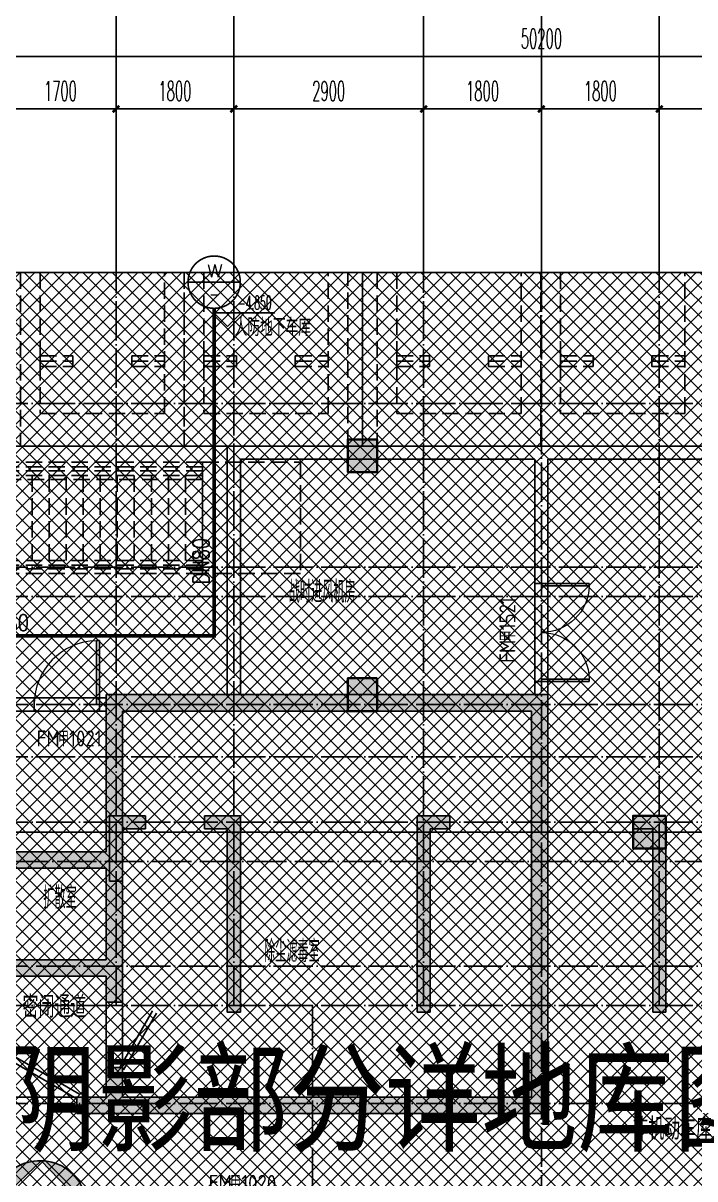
# Model space of a CAD drawing. Extents: x 27938 to 1507990, y 110129 to 923079.
# Drawn here: x 643787 to 654051, y 605583 to 623245 of the extents above; entities that cross this region are included whole.
import ezdxf
from ezdxf.enums import TextEntityAlignment as Align
from ezdxf.xclip import XClip

# ---------------------------------------------------------------- set-up
doc = ezdxf.new("R2010")
doc.units = 0
doc.header["$LTSCALE"] = 1000
doc.header["$MEASUREMENT"] = 0
doc.header["$XCLIPFRAME"] = 0
for name, pattern in [('#P_--_20B1_001_t3$0$DASH', [0.35, 0.25, -0.1]), ('DASH', [0.35, 0.25, -0.1]), ('DOTE', [2.4200000000000004, 2, -0.2, 0.02, -0.2])]:
    doc.linetypes.add(name, pattern=pattern)
for name, color, linetype in [('0-R疏散口', 20, 'Continuous'), ('AXIS', 3, 'Continuous'), ('COLUMN', 9, 'Continuous'), ('DIM_ELEV', 3, 'Continuous'), ('DIM_雨水', 4, 'Continuous'), ('DOOR_FIRE', 4, 'Continuous'), ('DOOR_FIRE_TEXT', 7, 'Continuous'), ('DOTE', 1, 'Continuous'), ('HS-A-停车位（标准）', 9, 'Continuous'), ('HS-A-墙-砖', 2, 'Continuous'), ('HS-A-墙-砼', 41, 'Continuous'), ('PIPE-压力废', 31, 'YF'), ('PUB_HATCH', 8, 'Continuous'), ('PUB_TEXT', 4, 'Continuous'), ('STAIR', 2, 'Continuous'), ('text', 7, 'Continuous'), ('TEXT_压力废', 7, 'Continuous'), ('WINDOW', 4, 'Continuous'), ('WINDOW_TEXT', 7, 'Continuous'), ('建-墙-填充', 8, 'Continuous'), ('建-文字', 7, 'Continuous'), ('疏散口', 20, 'Continuous')]:
    doc.layers.add(name, color=color, linetype=linetype)
doc.layers.add('填充', color=251, linetype='Continuous', lineweight=5)
doc.layers.add('砼柱', color=2, linetype='Continuous', lineweight=35)
doc.styles.add('_TCH_DIM', font='SIMPLEX.shx', dxfattribs={"width": 0.7, "bigfont": 'GBCBIG.shx'})
doc.styles.add('_TCH_DIM_T3', font='SIMPLEX.shx', dxfattribs={"width": 0.4941176470588236, "bigfont": 'GBCBIG.shx'})
doc.styles.add('_TCH_WINDOW', font='SIMPLEX.shx', dxfattribs={"width": 0.7, "height": 3.5, "bigfont": 'GBCBIG.shx'})
doc.styles.add('_TWT_CIRCLE', font='COMPLEX', dxfattribs={"width": 1.1, "height": 3.5, "bigfont": 'HZTXT'})
doc.styles.add('_TWT_PIPEDN', font='SIMPLEX', dxfattribs={"width": 0.8, "height": 3.5, "bigfont": 'HZTXT'})
doc.styles.add('A-STANDARD', font='SIMPLEX.shx', dxfattribs={"width": 0.7, "height": 3, "bigfont": 'GBCBIG.shx'})
doc.styles.get("Standard").update_dxf_attribs({"font": 'gbenor.shx', "bigfont": 'gbcbig.shx'})
doc.styles.add('黑体', font='simhei.ttf')
doc.linetypes.add('YF', pattern='A,3,-0.2,["YF",Standard,S=0.25,R=0,X=-0.1,Y=-0.115],-0.35', length=3.55)
doc.dimstyles.new('_TCH_ARCH&&100', dxfattribs={"dimtxt": 297.5, "dimasz": 100, "dimexe": 250, "dimexo": 300, "dimgap": 126.25, "dimtad": 1, "dimdec": 0, "dimzin": 0, "dimdsep": 46, "dimtxsty": '_TCH_DIM_T3', "dimblk": 'ARCHTICK', "dimcen": 0.09, "dimclrt": 4, "dimazin": 2, "dimtfac": 1, "dimtdec": 0, "dimtix": 1, "dimtmove": 2, "dimatfit": 3, "dimfxl": 100, "dimtolj": 1, "dimtzin": 0, "dimarcsym": 0})

# ---------------------------------------------------------------- blocks, each defined once
blk = doc.blocks.new('A$C25A378E3')
at = {"layer": 'HS-A-停车位（标准）', "linetype": 'DASH'}
for p, q in [((299.9288666398497, 4280.200665866025), (299.9276344913524, 4120.200664976728)), ((299.9288666398497, 4280.200665866025), (799.9285807174165, 4280.00894703425)), ((799.9285807174165, 4280.00894703425), (799.9273485837039, 4120.008946264163)), ((1699.929113851395, 4280.193678615266), (1699.927881702897, 4120.19367778569)), ((1699.929113851395, 4280.193678615266), (2199.928827928961, 4280.001959843212)), ((2199.928827928961, 4280.001959843212), (2199.927595795365, 4120.001958953799)), ((299.9276344913524, 4120.200664976728), (799.9273485837039, 4120.008946264163)), ((299.9282505712472, 4200.200665451237), (799.9279646449722, 4200.00894667895)), ((1699.927881702897, 4120.19367778569), (2199.927595795365, 4120.001958953799)), ((1699.928497782676, 4200.193678200361), (2199.928211856517, 4200.001959428308)), ((300.0205537431175, 1700.046125917463), (-199.9740653929766, 2550.049336581258)), ((2200.020893819514, 1700.035927985562), (2700.026429273654, 2550.032717227354))]:
    blk.add_line(p, q, dxfattribs=at)
for points in [[(1.164153218269348e-10, 5499.999999999884), (2499.999999842257, 5499.971898506512), (2499.938176556607, -0.02810114610474557), (-0.06182328553404659, 3.472669050097466e-07)], [(299.9943796824664, 4999.996627852321), (2199.994379562442, 4999.975270717288), (2199.938176575466, -0.02472896687686443), (299.9381766954903, -0.003371831844560802)]]:
    blk.add_lwpolyline(points, close=True, dxfattribs=at)
blk = doc.blocks.new('A$C1DD019F9')
at = {"layer": '疏散口'}
h = blk.add_hatch(color=256, dxfattribs=at)
edge = h.paths.add_edge_path()
edge.add_line((1657.837590239942, 3315.723901660649), (367.3306208625436, 2025.216944172512))
edge.add_arc((562.7390984487897, 1829.808464785995), 276.3493204781321, 134.999999736071, 315.0000450135555)
edge.add_line((758.1477304548025, 1634.400139819365), (1381.488251060247, 2257.740654682275))
edge.add_arc((-487.2515846193137, 1989.868379143272), 1887.841129295078, -24.12321173134552, 8.157426411511608, ccw=False)
edge.add_arc((-487.2518275084583, 1989.868449001487), 1887.841379523462, 303.5961554791981, 335.8767893464231, ccw=False)
edge.add_arc((1657.83757689014, 1657.627985069564), 1658.095916591085, 89.99999953869542, 228.4172749558772, ccw=False)
h = blk.add_hatch(color=256, dxfattribs=at)
edge = h.paths.add_edge_path()
edge.add_line((1657.837590239942, 3315.723901660649), (2948.344559617341, 2025.216944172512))
edge.add_arc((2752.936082031095, 1829.808464785995), 276.3493204781321, -135.00004501355562, 45.000000263928996, ccw=False)
edge.add_line((2557.527450025082, 1634.400139819365), (1934.186929419636, 2257.740654682275))
edge.add_arc((3802.926765099197, 1989.868379143272), 1887.841129295078, 171.8425735884883, 204.1232117313454)
edge.add_arc((3802.927007988342, 1989.868449001489), 1887.841379523464, 204.123210653577, 236.403844520802)
edge.add_arc((1657.837603589745, 1657.627985069564), 1658.095916591085, 311.5827250441228, 450.0000004613047)
for points in [[(1657.837590239942, 3315.723901660649), (367.3306208625437, 2025.216944172512, 1.000000395120669), (758.1477304548025, 1634.400139819365), (1381.488251060247, 2257.740654682275, -0.1417897514410627), (1235.721885070204, 1218.307265423704, -0.141789732410033), (557.3581269979476, 417.3751685111782, -0.6899650482418342), (1657.837590239942, 3315.723901660649)], [(1657.837590239942, 3315.723901660649), (2948.344559617341, 2025.216944172512, -1.000000395120669), (2557.527450025082, 1634.400139819365), (1934.186929419636, 2257.740654682275, 0.1417897514410627), (2079.953295409679, 1218.307265423704, 0.141789732410033), (2758.317053481937, 417.3751685111782, 0.6899650482418342), (1657.837590239942, 3315.723901660649)]]:
    blk.add_lwpolyline(points, format="xyb", close=True, dxfattribs=at)
blk = doc.blocks.new('GFDGFSDFGD')
at = {"layer": 'PUB_HATCH'}
for points in [[(439566.4865317799, 373023.7243817647), (439016.5711227141, 373023.7242364523), (439016.5716928639, 372023.7232685714), (439216.5708743546, 372023.7239847798), (439216.5708215295, 372823.7236273639), (439566.4864635121, 372823.7234225881)], [(440466.568470567, 373023.7242148577), (440466.568470567, 372823.7242148577), (440816.568470567, 372823.7242148577), (440816.5684693679, 370023.7242154307), (441016.5684693679, 370023.7242154307), (441016.568470567, 373023.7242148577)], [(444216.4820426816, 373023.7489890837), (443716.5683577289, 373023.7489891474), (443716.5683619161, 370023.7265896607), (443916.5683628398, 370023.7265896607), (443916.5683577289, 372823.7489891474), (444216.4820426816, 372823.7489891108)], [(447016.7212195953, 373023.7489890837), (447016.7212195953, 372823.7489891108), (447316.6349045481, 372823.7489891474), (447316.6348994372, 370023.7265896607), (447516.6349003609, 370023.7265896607), (447516.6349045481, 373023.7489891474)]]:
    blk.add_hatch(color=256, dxfattribs=at).paths.add_polyline_path(points)
at = {"layer": 'COLUMN', "color": 6}
for p, q in [((439566.4865317799, 373023.7243817647), (439016.5711227141, 373023.7242364523)), ((439016.5711227141, 373023.7242364523), (439016.5716928639, 372023.7232685714)), ((439566.4864635121, 372823.7234225881), (439566.4865317799, 373023.7243817647)), ((440466.568470567, 373023.7242148577), (440466.568470567, 372823.7242148577)), ((441016.568470567, 373023.7242148577), (440466.568470567, 373023.7242148577)), ((441016.5684693679, 370023.7242154307), (441016.568470567, 373023.7242148577)), ((444216.4820426816, 373023.7489890837), (443716.5683577289, 373023.7489891474)), ((443716.5683577289, 373023.7489891474), (443716.5683619161, 370023.7265896607)), ((444216.4820426816, 372823.7489891108), (444216.4820426816, 373023.7489890837)), ((447016.7212195953, 373023.7489890837), (447016.7212195953, 372823.7489891108)), ((447516.6349045481, 373023.7489891474), (447016.7212195953, 373023.7489890837)), ((447516.6349003609, 370023.7265896607), (447516.6349045481, 373023.7489891474)), ((439216.5708743546, 372023.7239847798), (439216.5708215295, 372823.7236273639)), ((439216.5708215295, 372823.7236273639), (439566.4864635121, 372823.7234225881)), ((440466.568470567, 372823.7242148577), (440816.568470567, 372823.7242148577)), ((440816.568470567, 372823.7242148577), (440816.5684693679, 370023.7242154307)), ((443916.5683628398, 370023.7265896607), (443916.5683577289, 372823.7489891474)), ((443916.5683577289, 372823.7489891474), (444216.4820426816, 372823.7489891108)), ((447016.7212195953, 372823.7489891108), (447316.6349045481, 372823.7489891474)), ((447316.6349045481, 372823.7489891474), (447316.6348994372, 370023.7265896607)), ((439016.5716928639, 372023.7232685714), (439216.5708743546, 372023.7239847798)), ((440816.5684693679, 370023.7242154307), (441016.5684693679, 370023.7242154307)), ((443716.5683619161, 370023.7265896607), (443916.5683628398, 370023.7265896607)), ((447316.6348994372, 370023.7265896607), (447516.6349003609, 370023.7265896607))]:
    blk.add_line(p, q, dxfattribs=at)
blk = doc.blocks.new('DFBFBFBGF')
at = {"layer": 'STAIR', "color": 246, "linetype": '#P_--_20B1_001_t3$0$DASH'}
for p, q in [((293136.325158803, 754230.1456084143), (287316.5787030022, 754230.1456084143)), ((293136.3251588018, 754030.1456084143), (293136.325158803, 754230.1456084143)), ((293136.3251588031, 754160.1456084616), (287316.5787030022, 754160.1456084708)), ((293136.3251588029, 754100.1456084616), (287316.5787030022, 754100.1456084704)), ((293136.3251588018, 754030.1456084143), (287316.5787030022, 754030.1456084145)), ((293136.325158803, 754030.1456084299), (288716.325158803, 754030.1456084299)), ((288716.325158803, 752730.1456084299), (288716.325158803, 754030.1456084299)), ((288976.325158803, 752730.1456084299), (288976.325158803, 754030.1456084299)), ((289236.325158803, 752730.1456084299), (289236.325158803, 754030.1456084299)), ((289496.325158803, 752730.1456084299), (289496.325158803, 754030.1456084299)), ((289756.325158803, 752730.1456084299), (289756.325158803, 754030.1456084299)), ((290016.325158803, 752730.1456084299), (290016.325158803, 754030.1456084299)), ((290276.325158803, 752730.1456084299), (290276.325158803, 754030.1456084299)), ((290536.325158803, 752730.1456084299), (290536.325158803, 754030.1456084299)), ((290796.325158803, 752730.1456084299), (290796.325158803, 754030.1456084299)), ((291056.325158803, 752730.1456084299), (291056.325158803, 754030.1456084299)), ((291316.325158803, 752730.1456084299), (291316.325158803, 754030.1456084299)), ((291576.325158803, 752730.1456084299), (291576.325158803, 754030.1456084299)), ((291836.325158803, 752730.1456084299), (291836.325158803, 754030.1456084299)), ((292096.325158803, 752730.1456084299), (292096.325158803, 754030.1456084299)), ((292356.325158803, 752730.1456084299), (292356.325158803, 754030.1456084299)), ((292616.325158803, 752730.1456084299), (292616.325158803, 754030.1456084299)), ((292876.325158803, 752730.1456084299), (292876.325158803, 754030.1456084299)), ((293136.325158803, 752730.1456084299), (293136.325158803, 754030.1456084299)), ((288716.325158803, 753970.1456084145), (293136.3251588018, 753970.1456083918)), ((293136.325158803, 752730.1456083826), (287316.5787030022, 752730.1456085002)), ((293136.3251588031, 752660.1456084299), (287316.5787030022, 752660.1456085349)), ((293136.3251588029, 752600.1456084299), (287316.5787030022, 752600.1456085352)), ((293136.325158803, 752730.1456084299), (288716.325158803, 752730.1456084299)), ((293136.3251588018, 752530.1456083826), (293136.325158803, 752730.1456083826)), ((293136.3251588018, 752530.1456083826), (287316.5787030022, 752530.1456085071))]:
    blk.add_line(p, q, dxfattribs=at)
blk.add_lwpolyline([(293136.325158803, 754230.1456084143), (294636.325158803, 754230.1456084143), (294636.325158803, 752530.1456083859), (293136.325158803, 752530.1456083859)], close=True, dxfattribs=at)
blk = doc.blocks.new('$DorLib2D$00000001')
for p, q in [((0.45, 0.9750000000000001), (0.5000000000000002, 0.9750000000000001)), ((0.45, 0), (0.45, 0.9750000000000001)), ((0.5, 0), (0.5, 0.9750000000000001)), ((0.5, 0), (0.45, 0))]:
    blk.add_line(p, q)
at = {"lineweight": 13}
blk.add_arc((0.475, 0), 0.975, 91.4692835813538, 180, dxfattribs=at)
blk = doc.blocks.new('$DorLib2D$00000181')
at = {"color": 0}
for p, q in [((-0.5333333333375236, 0.1410683602528024), (0.3326920704467717, 0.6410683602526994)), ((-0.5000000000041709, 0.08333333333380466), (0.3660254037800215, 0.583333333333762))]:
    blk.add_line(p, q, dxfattribs=at)
blk = doc.blocks.new('$DorLib2D$00000002')
for p, q in [((-0.5, -5.684341886080802e-17), (-0.5000000000000007, 0.4875)), ((-0.4750000000000007, 0.4875), (-0.5000000000000007, 0.4875)), ((-0.475, -2.842170943040401e-17), (-0.4750000000000007, 0.4875)), ((0.475, -2.842170943040401e-17), (0.4750000000000007, 0.4875)), ((0.4750000000000007, 0.4875), (0.5000000000000007, 0.4875)), ((0.5, -5.684341886080802e-17), (0.5000000000000007, 0.4875)), ((-0.5, -5.684341886080802e-17), (-0.475, -2.842170943040401e-17)), ((0.5, -5.684341886080802e-17), (0.475, -2.842170943040401e-17))]:
    blk.add_line(p, q)
at = {"lineweight": 13}
for centre, start, end in [((-0.4875, -4.263256414560601e-17), 0, 88.53071641864632), ((0.4875, -4.263256414560601e-17), 91.4692835813537, 180)]:
    blk.add_arc(centre, 0.4875, start, end, dxfattribs=at)
blk = doc.blocks.new('A$C74D73064')
at = {"layer": 'PUB_HATCH'}
for points in [[(87805.03510113398, 67722.25222038873), (87355.03510113398, 67722.25222038873), (87355.03510113398, 67222.25222038873), (87805.03510113398, 67222.25222038873)], [(87805.03510113398, 64072.25222038873), (87355.03510113398, 64072.25222038873), (87355.03510113398, 63572.25222038873), (87805.03510113398, 63572.25222038873)], [(83665.38435406492, 63822.26413595673), (83915.38998111685, 63572.26408344999), (90165.42546882715, 63572.26277080807), (90282.09213549376, 63638.92942347124), (90265.42550033024, 63822.26274980605)], [(90282.09214599483, 63638.92942347124), (90415.42546882712, 63522.26274979961), (90415.43597803108, 63522.26274979961), (90415.42546882207, 63822.26274980315), (90265.42546882702, 63822.26274980605)], [(90282.09213549376, 63638.92942347124), (90165.42546882715, 63572.26277080807), (90165.42546882715, 57672.25621834926), (90415.42546882712, 57422.25621834932), (90415.42546882712, 63522.26274979961)], [(92215.41559370246, 61972.25222038873), (91715.41559370246, 61972.25222038873), (91715.41559370246, 61472.25222038873), (92215.41559370246, 61472.25222038873)]]:
    blk.add_hatch(color=256, dxfattribs=at).paths.add_polyline_path(points)
at = {"layer": '填充'}
h = blk.add_hatch(dxfattribs=at)
h.set_pattern_fill('ANSI37', color=196, scale=100, style=0)
h.set_pattern_definition([(45, (-58932.59737397294, 57522.26104246161), (-112.2532015133644, 112.2532015133644), []), (135, (-58932.59737397294, 57522.26104246161), (-112.2532015133644, -112.2532015133644), [])])
h.paths.add_polyline_path([(80665.17657511955, 65672.48837301414), (80665.16932242422, 67372.48837294616), (76315.42368363193, 67372.47708903544), (76315.44392695435, 65922.31491917116), (73815.27983643705, 65922.28001850366), (73815.70312912099, 63022.07399201696), (71715.62008735508, 63022.08716759388), (71715.62008629018, 58172.52289359935), (76465.42623533832, 58172.52289476292), (76465.42663210043, 57472.26040527446), (81365.36264781794, 57472.33170770865), (81365.36493707402, 59522.34522828285), (81765.3190175374, 59522.16067231307), (81765.3167283663, 61372.41094861017), (79315.43034706055, 61372.50304306741), (79315.43729322893, 65672.48837303871)], flags=16)
h.paths.add_polyline_path([(104365.4086881626, 66522.63366111729), (104365.4076288358, 67421.37207475211), (100065.881475899, 67423.14449472248), (100065.8795978961, 65672.65199905203), (101315.6179143765, 65672.65199907881), (101315.4711288555, 61472.51502871164), (96715.47766501829, 61472.51356931019), (96715.47981255525, 58172.52251458913), (101465.4718973952, 58172.52251474874), (101465.4718925493, 57472.25621834851), (104165.4718936068, 57472.25621835887), (104165.4718936031, 59522.25982905645), (107365.4438624625, 59522.24441909161), (107365.4570225276, 63822.26013017795), (106865.5058597741, 63822.24568696052), (106865.4991138614, 66522.58811312297)], flags=16)
h.paths.add_polyline_path([(63315.42633097706, 70272.25290802703), (117315.4131985184, 70272.25290802703), (117315.4131985184, 50772.25290920387), (63315.42633097706, 50772.25290920387)])
at = {"layer": '建-墙-填充'}
for points in [[(83915.38998111685, 63572.26408344999), (83665.38435406492, 63822.26413595673), (83665.4383673857, 61422.51996376448), (83748.77488518103, 61289.18800567202), (83915.44174356708, 61272.52326411232)], [(81631.96473014493, 61205.85483932812), (81765.29755875537, 61172.5214048722), (83665.4445446112, 61172.51996375981), (83748.77488518105, 61289.18800567203), (83665.4383673857, 61422.51996376448), (81615.29487145584, 61422.52151863762)], [(83748.77488518799, 61289.18773054553), (83665.4445446112, 61172.51996375981), (83665.48376678099, 59772.25225001576), (83748.82083483858, 59638.92031720629), (83915.4879683337, 59622.25645158763), (83915.44174354622, 61272.52408949178)], [(81632.00484810381, 59688.91891668242), (81615.34098247881, 59522.25225001574), (83665.49076940105, 59522.25225001548), (83748.82083483858, 59638.92031720629), (83665.48376678099, 59772.25225001576), (81765.33678096552, 59772.25225001576)], [(83665.49076940105, 59522.25225001548), (83665.50197351586, 59122.25499463339), (83915.50197341797, 59122.2619972532), (83915.4879683337, 59622.25645158763), (83748.82083483858, 59638.92031720629)], [(83915.54258877503, 57672.25621834926), (83915.52998389733, 58122.2619976455), (83665.5299839951, 58122.25499502569), (83665.54258867654, 57672.25621834957), (83782.21065591315, 57588.92288501605)], [(83665.54258867654, 57672.25621834957), (83215.54003421687, 57672.25621834976), (83215.54003421689, 57422.25621834915), (83765.54679028783, 57422.25621834933), (83782.21065591315, 57588.92288501605)], [(90415.42546882712, 57422.25621834932), (90165.42546882715, 57672.25621834926), (83915.54258877503, 57672.25621834926), (83782.21065591314, 57588.92288501605), (83765.54679028783, 57422.25621834933)]]:
    blk.add_hatch(color=256, dxfattribs=at).paths.add_polyline_path(points)
at = {"color": 3}
blk.add_lwpolyline([(63315.42633097706, 70272.25290802703), (117315.4131985184, 70272.25290802703), (117315.4131985184, 50772.25290920387), (63315.42633097706, 50772.25290920387)], close=True, dxfattribs=at)
at = {"layer": 'DIM_ELEV'}
for p, q in [((85519.87886189093, 69448.04589933524), (85309.87886189093, 69658.04589933524)), ((85309.87886189093, 69658.04589933524), (86240.76752340706, 69658.04589933524)), ((85519.87886189093, 69448.04589933524), (85729.87886189093, 69658.04589933524))]:
    blk.add_line(p, q, dxfattribs=at)
at = {"layer": 'DOOR_FIRE'}
for p, q in [((90215.41846256016, 64022.26274686872), (90215.36591651509, 65522.26274594836)), ((90415.41846243746, 64022.26975300807), (90415.36591639239, 65522.2697520877)), ((82565.38547897524, 63772.27635154103), (83565.38547836167, 63772.31138223776)), ((82565.39248511459, 63572.27635166375), (83565.39248450102, 63572.31138236048))]:
    blk.add_line(p, q, dxfattribs=at)
at = {"layer": 'DOTE', "color": 5}
for p, q in [((87580.0351011306, 128076.6066358479), (87580.0351011306, 67619.2564616513)), ((-13744.9648988698, 67619.2564616513), (186069.1586907377, 67619.2564616513)), ((186069.1586907371, 61719.25646165141), (-82096.49317365023, 61719.25646165141))]:
    blk.add_line(p, q, dxfattribs=at)
at = {"layer": 'HS-A-墙-砖'}
for p, q in [((85515.27939396359, 67619.17847909464), (90315.292454267, 67619.34662689653)), ((85515.37331380145, 63822.2602762253), (85515.27939396359, 67619.17847909464)), ((90315.292454267, 67619.34662689653), (96915.3305420814, 67619.57783082928)), ((85715.28434101306, 67419.18548528459), (90215.29946046781, 67419.34312394955)), ((85715.37331374027, 63822.26522338679), (85715.28434101306, 67419.18548528459)), ((90215.29946046781, 67419.34312394955), (90215.36591651509, 65522.26274594833)), ((90415.2994603449, 67419.35013008892), (96715.33099244107, 67419.57082458296)), ((90415.3659163925, 65522.26975208769), (90415.2994603449, 67419.35013008892)), ((90215.36591651509, 65522.26274594833), (90415.3659163925, 65522.26975208769)), ((90415.41846243758, 64022.26975300804), (90215.41846256016, 64022.26274686868)), ((90215.41846256016, 64022.26274686868), (90215.42546869953, 63822.26274980315)), ((90415.42546882207, 63822.26274980315), (90415.41846243758, 64022.26975300804)), ((82565.38547897537, 63772.27635154096), (79715.40164797888, 63772.1765146217)), ((82565.39248511473, 63572.2763516636), (82565.38547897537, 63772.27635154096)), ((83665.38434196294, 63772.31488526763), (83565.3854783618, 63772.3113822377)), ((83565.3854783618, 63772.3113822377), (83565.39248450116, 63572.31138236033)), ((83665.39134810229, 63572.31488539035), (83665.38434196294, 63772.31488526763)), ((85515.37331380145, 63822.2602762253), (85715.37331374027, 63822.26522338679)), ((79715.40865411823, 63572.17651474442), (82565.39248511473, 63572.2763516636)), ((83565.39248450116, 63572.31138236033), (83665.39134810229, 63572.31488539035))]:
    blk.add_line(p, q, dxfattribs=at)
at = {"layer": 'HS-A-墙-砼'}
for p, q in [((83665.38435406492, 63822.26413595673), (83665.4383673857, 61422.51996376448)), ((83665.38435406492, 63822.26413595673), (90265.42550033024, 63822.26274980605)), ((90265.42546882702, 63822.26274980605), (90415.42546882207, 63822.26274980315)), ((90415.42546882207, 63822.26274980315), (90415.43597803108, 63522.26274979961)), ((83915.38998111685, 63572.26408344999), (83915.44174356708, 61272.52326411232)), ((83915.38998111685, 63572.26408344999), (90165.42546882715, 63572.26277080807)), ((90165.42546882715, 63572.26277080807), (90165.42546882715, 57672.25621834926)), ((90415.42546882712, 63522.26274979961), (90415.42546882712, 57422.25621834932)), ((90415.42546882712, 63522.26274979961), (90415.43597803108, 63522.26274979961)), ((81615.29487145584, 61422.52151863762), (83665.4383673857, 61422.51996376448)), ((81765.29755875537, 61172.5214048722), (83665.4445446112, 61172.51996375981)), ((83665.4445446112, 61172.51996375981), (83665.48376678099, 59772.25225001576)), ((83915.44174354622, 61272.52408949178), (83915.4879683337, 59622.25645158763)), ((81765.33678096552, 59772.25225001576), (83665.48376678099, 59772.25225001576)), ((81615.34098247881, 59522.25225001574), (83665.49076940105, 59522.25225001548)), ((83665.49076940105, 59522.25225001548), (83665.50197351586, 59122.25499463339)), ((83915.50197341797, 59122.2619972532), (83915.4879683337, 59622.25645158763)), ((83665.50197351586, 59122.25499463339), (83915.50197341797, 59122.2619972532)), ((83915.52998389733, 58122.2619976455), (83665.5299839951, 58122.25499502569)), ((83665.5299839951, 58122.25499502569), (83665.54258867654, 57672.25621834957)), ((83915.54258877503, 57672.25621834926), (83915.52998389733, 58122.2619976455)), ((83665.54258867654, 57672.25621834957), (83215.54003421687, 57672.25621834976)), ((83215.54003421687, 57672.25621834976), (83215.54003421689, 57422.25621834915)), ((90165.42546882715, 57672.25621834926), (83915.54258877503, 57672.25621834926)), ((83215.54003421689, 57422.25621834915), (83765.54679028783, 57422.25621834933)), ((90415.42546882712, 57422.25621834932), (83765.54679028783, 57422.25621834933))]:
    blk.add_line(p, q, dxfattribs=at)
at = {"layer": 'PUB_HATCH'}
for points in [[(87805.03510113398, 67722.25222038873), (87355.03510113398, 67722.25222038873), (87355.03510113398, 67222.25222038873), (87805.03510113398, 67222.25222038873)], [(87805.03510113398, 64072.25222038873), (87355.03510113398, 64072.25222038873), (87355.03510113398, 63572.25222038873), (87805.03510113398, 63572.25222038873)], [(92215.41559370246, 61972.25222038873), (91715.41559370246, 61972.25222038873), (91715.41559370246, 61472.25222038873), (92215.41559370246, 61472.25222038873)]]:
    blk.add_lwpolyline(points, close=True, dxfattribs=at)
at = {"layer": 'WINDOW'}
for p, q in [((83665.50197351609, 59122.25499463367), (83665.52998399535, 58122.25499502596)), ((83915.50197341801, 59122.26199725349), (83915.52998389727, 58122.26199764578)), ((83215.54003421652, 57672.25621834933, -1.403531550921449e-08), (82015.54003421652, 57672.25621834933, -1.403531550921449e-08))]:
    blk.add_line(p, q, dxfattribs=at)
at = {"layer": '砼柱', "lineweight": 35}
for points in [[(87805.03510113398, 67722.25222038873), (87355.03510113398, 67722.25222038873), (87355.03510113398, 67222.25222038873), (87805.03510113398, 67222.25222038873)], [(87805.03510113398, 64072.25222038873), (87355.03510113398, 64072.25222038873), (87355.03510113398, 63572.25222038873), (87805.03510113398, 63572.25222038873)], [(92215.41559370246, 61972.25222038873), (91715.41559370246, 61972.25222038873), (91715.41559370246, 61472.25222038873), (92215.41559370246, 61472.25222038873)]]:
    blk.add_lwpolyline(points, close=True, dxfattribs=at)
for name, p in [('DFBFBFBGF', (-208001.1523698376, -686857.6572354684)), ('GFDGFSDFGD', (-355301.152368289, -311051.4719234842))]:
    blk.add_blockref(name, p)
at = {"layer": '0-R疏散口', "xscale": 0.4305656706515025, "yscale": 0.4305656706515025, "zscale": 0.4305656706515025, "rotation": 358.5740796940182}
blk.add_blockref('A$C1DD019F9', (81924.07694169064, 55290.23300753534), dxfattribs=at)
at = {"layer": 'DOOR_FIRE', "zscale": 200}
for name, p, xscale, yscale, rotation in [('$DorLib2D$00000002', (90315.39218947628, 64772.26624947821), 1500, -1500, 90.00200711107543), ('$DorLib2D$00000001', (83065.38898173813, 63672.29386695076), 1000, 1000, 0.002007111076505858)]:
    blk.add_blockref(name, p, dxfattribs=dict(at, xscale=xscale, yscale=yscale, rotation=rotation))
at = {"layer": 'HS-A-停车位（标准）', "linetype": 'DASH', "xscale": -0.9999999999999996, "rotation": 179.9993559612105}
for p in [(82355.09692433255, 73119.25646130368), (84855.03510104713, 73119.25646095606), (87805.09692437435, 73119.25646130368), (90305.03510108893, 73119.25646095606)]:
    blk.add_blockref('A$C25A378E3', p, dxfattribs=at)
at = {"layer": 'WINDOW'}
ref = blk.add_blockref('$DorLib2D$00000181', (83790.51597870668, 58622.25849613972), dxfattribs=dict(at, xscale=-1000, yscale=1000, zscale=-1000, rotation=270.0016048822445))
ref.add_attrib('A', 'HM1020', (83249.1655789508, 58610.5701821142), dxfattribs={"layer": 'WINDOW_TEXT', "ltscale": 0.5, "height": 7, "rotation": 90.00160488224448})
ref = blk.add_blockref('$DorLib2D$00000181', (82615.54003421652, 57547.25621834933), dxfattribs=dict(at, xscale=1200, yscale=-1200, zscale=1200, rotation=180))
ref.add_attrib('A', 'HHM1220', (82605.88003421624, 56956.76694002315), dxfattribs={"layer": 'WINDOW_TEXT', "ltscale": 0.5, "height": 5.95, "style": '_TCH_WINDOW', "width": 0.4941176470588236})
at = {"layer": 'DIM_ELEV', "color": 7, "style": '_TCH_DIM', "width": 0.4941176470588236}
blk.add_text('-4.850', height=208.25, dxfattribs=at).set_placement((85680.76752340706, 69707.04589933524))
at = {"layer": 'DOOR_FIRE_TEXT'}
for s, height, rotation, p in [('1521', 245, 90.00200711107543, (89918.04830739, 64807.22130189778)), ('甲', 236.3120567375886, 90.00200711107543, (89918.05433341516, 64635.20002540758)), ('FM', 245, 90.00200711107543, (89918.06577677609, 64308.53335894135)), ('FM', 245, 0.002007111076505858, (82601.69251213307, 63029.93408588548)), ('甲', 236.3120567375886, 0.002007111076505858, (82928.3591785993, 63029.94552924642)), ('1021', 245, 0.002007111076505858, (83100.3804550895, 63029.95155527159))]:
    blk.add_text(s, height=height, rotation=rotation, dxfattribs=at).set_placement(p)
for s, height, p in [('FM', 245, (85231.17302055442, 56238.02407220285)), ('甲', 236.3120567375886, (85557.83968722109, 56238.02407220285)), ('1020', 245, (85729.86096381683, 56238.02407220285))]:
    blk.add_text(s, height=height, dxfattribs=at).set_placement(p)
at = {"layer": 'PUB_TEXT', "color": 7}
blk.add_text('人防地下车库', height=270.0709219858156, dxfattribs=at).set_placement((85627.74962592107, 69301.60140866524))
at = {"layer": 'PUB_TEXT'}
for s, p in [('密闭通道', (82387.86564298894, 58883.11191918922)), ('非机动车库', (91704.5926744552, 57018.39821955189))]:
    blk.add_text(s, height=337.5886524822695, dxfattribs=at).set_placement(p)
at = {"layer": '建-文字', "style": 'A-STANDARD', "width": 0.7}
for s, p in [('战时进风机房', (86454.26254736702, 65225.14752673497)), ('扩散室', (82703.86564298894, 60553.11191918922)), ('除尘滤毒室', (86077.67099882453, 59733.7865906693))]:
    blk.add_text(s, height=337.5886524822695, dxfattribs=at).set_placement(p)
blk = doc.blocks.new('HFHFTHFD')
at = {"layer": 'DOTE', "color": 0, "linetype": 'DOTE', "ltscale": 0.3}
for p, q in [((439116.5787031571, 601748.8100473222), (439116.5787025715, 612948.8100463543)), ((440916.5787032476, 601748.8100473222), (440916.5787032476, 612948.8100463543)), ((443816.578703357, 601748.8100391305), (443816.5787033571, 612948.8100463543)), ((445616.5787024723, 612948.8100463543), (445616.5787024723, 593448.8100475312)), ((447416.5787015875, 601748.8100391305), (447416.5787015874, 612948.8100463543)), ((472616.5787020951, 610948.8100463543), (418616.5787028495, 610948.8100463543)), ((472616.5787020951, 608448.8100463543), (418616.5787028495, 608448.8100463543)), ((472616.5787020951, 607998.8100463543), (418616.5787028495, 607998.8100463543)), ((472616.5787020951, 606348.8100465569), (418616.5787028495, 606348.8100465569)), ((472616.5787020951, 605548.8100406288), (418616.5787028495, 605548.8100406289)), ((472616.5787020951, 604548.8100471114), (418616.5787028495, 604548.8100471116)), ((418616.5787028495, 603949.0803176122), (472616.5787020951, 603949.0802720234)), ((472616.5787020951, 602348.8100463724), (418616.5787028495, 602348.8100463726)), ((472616.5787020951, 601748.8100473221), (418616.5787028495, 601748.8100473222)), ((442116.5787120232, 601748.8100392178), (442116.5787120232, 593448.8100475312)), ((472616.5787020951, 600248.810045596), (418616.5787028495, 600248.8100466327))]:
    blk.add_line(p, q, dxfattribs=at)
blk = doc.blocks.new('_ArchTick')
at = {"color": 0, "linetype": 'ByBlock', "const_width": 0.4}
blk.add_lwpolyline([(-0.5, -0.5), (0.5, 0.5)], dxfattribs=at)
blk = doc.blocks.new('*D1593')
at = {"layer": 'AXIS', "color": 0, "lineweight": -2}
for p, q in [((653506.3308899201, 619732.5644883694), (653506.3308899201, 622182.5644882969)), ((656406.3308900296, 619732.5644882243), (656406.3308900296, 622182.5644882969)), ((653506.3308899201, 621932.5644882969), (656406.3308900296, 621932.5644882969))]:
    blk.add_line(p, q, dxfattribs=at)
at = {"layer": 'Defpoints', "color": 0}
for p in [(656406.3308900296, 621932.5644882969), (653506.3308899201, 619432.5644883694), (656406.3308900296, 619432.5644882243)]:
    blk.add_point(p, dxfattribs=at)
at = {"layer": 'AXIS', "color": 0, "lineweight": -2, "xscale": 100, "yscale": 100, "zscale": 100, "rotation": 180}
blk.add_blockref('_ArchTick', (653506.3308899201, 621932.5644882969), dxfattribs=at)
at = {"layer": 'AXIS', "color": 0, "lineweight": -2, "xscale": 100, "yscale": 100, "zscale": 100}
blk.add_blockref('_ArchTick', (656406.3308900296, 621932.5644882969), dxfattribs=at)
at = {"layer": 'AXIS', "color": 4, "insert": (654956.3308899748, 622207.5644882969), "char_height": 297.5, "attachment_point": 5, "style": '_TCH_DIM_T3'}
blk.add_mtext('\\A1;2900', dxfattribs=at)
blk = doc.blocks.new('*D1594')
at = {"layer": 'AXIS', "color": 0, "lineweight": -2}
for p, q in [((651706.3308908049, 619732.5644884594), (651706.3308908049, 622182.5644884144)), ((653506.3308899201, 619732.5644883694), (653506.3308899201, 622182.5644884144)), ((651706.3308908049, 621932.5644884144), (653506.3308899201, 621932.5644884144))]:
    blk.add_line(p, q, dxfattribs=at)
at = {"layer": 'Defpoints', "color": 0}
for p in [(653506.3308899201, 621932.5644884144), (651706.3308908049, 619432.5644884594), (653506.3308899201, 619432.5644883694)]:
    blk.add_point(p, dxfattribs=at)
at = {"layer": 'AXIS', "color": 0, "lineweight": -2, "xscale": 100, "yscale": 100, "zscale": 100, "rotation": 180}
blk.add_blockref('_ArchTick', (651706.3308908049, 621932.5644884144), dxfattribs=at)
at = {"layer": 'AXIS', "color": 0, "lineweight": -2, "xscale": 100, "yscale": 100, "zscale": 100}
blk.add_blockref('_ArchTick', (653506.3308899201, 621932.5644884144), dxfattribs=at)
at = {"layer": 'AXIS', "color": 4, "insert": (652606.3308903625, 622207.5644884144), "char_height": 297.5, "attachment_point": 5, "style": '_TCH_DIM_T3'}
blk.add_mtext('\\A1;1800', dxfattribs=at)
blk = doc.blocks.new('*D1603')
at = {"layer": 'AXIS', "color": 0, "lineweight": -2}
for p, q in [((643506.3308920679, 619732.5644884595), (643506.3308920679, 622182.5644884595)), ((645206.3308909304, 619732.5644884595), (645206.3308909304, 622182.5644884595)), ((643506.3308920679, 621932.5644884595), (645206.3308909304, 621932.5644884595))]:
    blk.add_line(p, q, dxfattribs=at)
at = {"layer": 'Defpoints', "color": 0}
for p in [(645206.3308909304, 621932.5644884595), (643506.3308920679, 619432.5644884595), (645206.3308909304, 619432.5644884595)]:
    blk.add_point(p, dxfattribs=at)
at = {"layer": 'AXIS', "color": 0, "lineweight": -2, "xscale": 100, "yscale": 100, "zscale": 100, "rotation": 180}
blk.add_blockref('_ArchTick', (643506.3308920679, 621932.5644884595), dxfattribs=at)
at = {"layer": 'AXIS', "color": 0, "lineweight": -2, "xscale": 100, "yscale": 100, "zscale": 100}
blk.add_blockref('_ArchTick', (645206.3308909304, 621932.5644884595), dxfattribs=at)
at = {"layer": 'AXIS', "color": 4, "insert": (644356.3308914991, 622207.5644884595), "char_height": 297.5, "attachment_point": 5, "style": '_TCH_DIM_T3'}
blk.add_mtext('\\A1;1700', dxfattribs=at)
blk = doc.blocks.new('*D1604')
at = {"layer": 'AXIS', "color": 0, "lineweight": -2}
for p, q in [((645206.3308909304, 619732.5644884595), (645206.3308909304, 622182.5644884595)), ((647006.3308915804, 619732.5644884595), (647006.3308915804, 622182.5644884595)), ((645206.3308909304, 621932.5644884595), (647006.3308915804, 621932.5644884595))]:
    blk.add_line(p, q, dxfattribs=at)
at = {"layer": 'Defpoints', "color": 0}
for p in [(647006.3308915804, 621932.5644884595), (645206.3308909304, 619432.5644884595), (647006.3308915804, 619432.5644884595)]:
    blk.add_point(p, dxfattribs=at)
at = {"layer": 'AXIS', "color": 0, "lineweight": -2, "xscale": 100, "yscale": 100, "zscale": 100, "rotation": 180}
blk.add_blockref('_ArchTick', (645206.3308909304, 621932.5644884595), dxfattribs=at)
at = {"layer": 'AXIS', "color": 0, "lineweight": -2, "xscale": 100, "yscale": 100, "zscale": 100}
blk.add_blockref('_ArchTick', (647006.3308915804, 621932.5644884595), dxfattribs=at)
at = {"layer": 'AXIS', "color": 4, "insert": (646106.3308912554, 622207.5644884595), "char_height": 297.5, "attachment_point": 5, "style": '_TCH_DIM_T3'}
blk.add_mtext('\\A1;1800', dxfattribs=at)
blk = doc.blocks.new('*D1605')
at = {"layer": 'AXIS', "color": 0, "lineweight": -2}
for p, q in [((647006.3308915804, 619732.5644884595), (647006.3308915804, 622182.5644884595)), ((649906.3308916901, 619732.5644884595), (649906.3308916901, 622182.5644884595)), ((647006.3308915804, 621932.5644884595), (649906.3308916901, 621932.5644884595))]:
    blk.add_line(p, q, dxfattribs=at)
at = {"layer": 'Defpoints', "color": 0}
for p in [(649906.3308916901, 621932.5644884595), (647006.3308915804, 619432.5644884595), (649906.3308916901, 619432.5644884595)]:
    blk.add_point(p, dxfattribs=at)
at = {"layer": 'AXIS', "color": 0, "lineweight": -2, "xscale": 100, "yscale": 100, "zscale": 100, "rotation": 180}
blk.add_blockref('_ArchTick', (647006.3308915804, 621932.5644884595), dxfattribs=at)
at = {"layer": 'AXIS', "color": 0, "lineweight": -2, "xscale": 100, "yscale": 100, "zscale": 100}
blk.add_blockref('_ArchTick', (649906.3308916901, 621932.5644884595), dxfattribs=at)
at = {"layer": 'AXIS', "color": 4, "insert": (648456.3308916353, 622207.5644884595), "char_height": 297.5, "attachment_point": 5, "style": '_TCH_DIM_T3'}
blk.add_mtext('\\A1;2900', dxfattribs=at)
blk = doc.blocks.new('*D1606')
at = {"layer": 'AXIS', "color": 0, "lineweight": -2}
for p, q in [((649906.3308916901, 619732.5644884595), (649906.3308916901, 622182.5644884595)), ((651706.3308908052, 619732.5644884595), (651706.3308908052, 622182.5644884595)), ((649906.3308916901, 621932.5644884595), (651706.3308908052, 621932.5644884595))]:
    blk.add_line(p, q, dxfattribs=at)
at = {"layer": 'Defpoints', "color": 0}
for p in [(651706.3308908052, 621932.5644884595), (649906.3308916901, 619432.5644884595), (651706.3308908052, 619432.5644884595)]:
    blk.add_point(p, dxfattribs=at)
at = {"layer": 'AXIS', "color": 0, "lineweight": -2, "xscale": 100, "yscale": 100, "zscale": 100, "rotation": 180}
blk.add_blockref('_ArchTick', (649906.3308916901, 621932.5644884595), dxfattribs=at)
at = {"layer": 'AXIS', "color": 0, "lineweight": -2, "xscale": 100, "yscale": 100, "zscale": 100}
blk.add_blockref('_ArchTick', (651706.3308908052, 621932.5644884595), dxfattribs=at)
at = {"layer": 'AXIS', "color": 4, "insert": (650806.3308912476, 622207.5644884595), "char_height": 297.5, "attachment_point": 5, "style": '_TCH_DIM_T3'}
blk.add_mtext('\\A1;1800', dxfattribs=at)
blk = doc.blocks.new('*D1607')
at = {"layer": 'AXIS', "color": 0, "lineweight": -2}
for p, q in [((626606.3308911532, 619732.5644872001), (626606.3308911532, 622982.5644884597)), ((676806.3308904568, 619732.5644872001), (676806.3308904568, 622982.5644884597)), ((626606.3308911532, 622732.5644884597), (676806.3308904568, 622732.5644884597))]:
    blk.add_line(p, q, dxfattribs=at)
at = {"layer": 'Defpoints', "color": 0}
for p in [(676806.3308904568, 622732.5644884597), (626606.3308911532, 619432.5644872001), (676806.3308904568, 619432.5644872001)]:
    blk.add_point(p, dxfattribs=at)
at = {"layer": 'AXIS', "color": 0, "lineweight": -2, "xscale": 100, "yscale": 100, "zscale": 100, "rotation": 180}
blk.add_blockref('_ArchTick', (626606.3308911532, 622732.5644884597), dxfattribs=at)
at = {"layer": 'AXIS', "color": 0, "lineweight": -2, "xscale": 100, "yscale": 100, "zscale": 100}
blk.add_blockref('_ArchTick', (676806.3308904568, 622732.5644884597), dxfattribs=at)
at = {"layer": 'AXIS', "color": 4, "insert": (651706.330890805, 623007.5644884597), "char_height": 297.5, "attachment_point": 5, "style": '_TCH_DIM_T3'}
blk.add_mtext('\\A1;50200', dxfattribs=at)

msp = doc.modelspace()

# ---------------------------------------------------------------- hatches: boundary and pattern name
at = {"layer": 'PIPE-压力废'}
for points in [[(646705.983002237, 613882.563449874), (646705.9830022211, 613855.0634498795), (646733.4830022361, 613855.0634498836)], [(646705.983002237, 613882.563449874), (646733.4830022211, 613882.5634498795), (646733.4830022361, 613855.0634498836)]]:
    msp.add_hatch(color=256, dxfattribs=at).paths.add_polyline_path(points)

# ---------------------------------------------------------------- linework, layer by layer
at = {"layer": 'AXIS', "color": 8}
for p, q in [((645206.3308909305, 619432.5644893184), (645206.3308909305, 623432.5644893184)), ((647006.3308915804, 619432.5644884667), (647006.3308915804, 623432.5644884667)), ((649906.3308916901, 619432.5644884662), (649906.3308916901, 623432.5644884662)), ((651706.3308908051, 619432.5644884667), (651706.3308908051, 623432.5644884667)), ((653506.3308899201, 619432.5644883764), (653506.3308901202, 623432.5644883764))]:
    msp.add_line(p, q, dxfattribs=at)
at = {"layer": 'DIM_雨水'}
msp.add_line((647105.9830022211, 619285.7640650389), (646305.9830022211, 619285.7640650389), dxfattribs=at)
at = {"layer": 'DIM_雨水', "const_width": 25}
msp.add_lwpolyline([(647105.9830022211, 619285.7640650389, 1), (646305.9830022211, 619285.7640650389, 1)], format="xyb", close=True, dxfattribs=at)
at = {"layer": 'PIPE-压力废', "const_width": 55.00000000000001}
for points in [[(646705.9830022211, 616182.5634499575), (646705.9830022211, 618885.7640650389)], [(646705.9830022211, 613882.5634498795), (646705.9830022211, 616182.5634499575)], [(646705.9830022211, 613882.5634498795), (640355.9830022211, 613882.5634498795)]]:
    msp.add_lwpolyline(points, dxfattribs=at)

# ---------------------------------------------------------------- block references
at = {"color": 8}
ref = msp.add_blockref('A$C74D73064', (561390.9045602017, 549160.3115804325), dxfattribs=at)
XClip(ref).set_block_clipping_path([(63315.42633097709, 50772.252909203875), (117315.41319851839, 70272.25290802709)])
at = {"color": 169}
msp.add_blockref('HFHFTHFD', (206089.7521883294, 6483.754442105186), dxfattribs=at)
at = {"color": 8}
msp.add_blockref('GFDGFSDFGD', (206089.7521919127, 238108.8396569482), dxfattribs=at)

# ---------------------------------------------------------------- texts
at = {"layer": 'DIM_雨水', "color": 7, "style": '_TWT_CIRCLE'}
for s, height, width, p, p2 in [('W', 193.2723349702158, 1.210000000000053, (646594.6213235002, 619362.1293717094), (646839.6170166862, 619362.1293717094)), ('-', 206.9854468473848, 0.9411111111106459, (646630.0883383771, 619004.47919426), (646797.0565988339, 619004.47919426))]:
    msp.add_text(s, height=height, dxfattribs=dict(at, width=width)).set_placement(p, p2, align=Align.FIT)
at = {"layer": 'text', "color": 8, "style": '黑体', "width": 0.8}
msp.add_text('阴影部分详地库图纸', height=1345.89029535865, dxfattribs=at).set_placement((643445.6736979181, 606143.2423160012))
at = {"layer": 'TEXT_压力废', "style": '_TWT_PIPEDN', "width": 0.8}
msp.add_text('DN80', height=250, rotation=90, dxfattribs=at).set_placement((646630.9830022211, 614665.8967832519))
msp.add_text('DN80', height=250, dxfattribs=at).set_placement((643164.3163355545, 613957.5634498795))

# ---------------------------------------------------------------- dimensions: what is measured, and where the dimension line sits
at = {"layer": 'AXIS', "color": 8}
for p1, p2, distance, picture, middle in [((626606.3308911532, 619432.5644872001), (676806.3308904568, 619432.5644872001), 3300.000001259614, '*D1607', (651706.330890805, 623007.5644884597)), ((643506.3308920679, 619432.5644884595), (645206.3308909304, 619432.5644884595), 2499.9999999999995, '*D1603', (644356.3308914991, 622207.5644884595)), ((645206.3308909304, 619432.5644884595), (647006.3308915804, 619432.5644884595), 2500, '*D1604', (646106.3308912554, 622207.5644884595)), ((647006.3308915804, 619432.5644884595), (649906.3308916901, 619432.5644884595), 2500, '*D1605', (648456.3308916353, 622207.5644884595)), ((649906.3308916901, 619432.5644884595), (651706.3308908052, 619432.5644884595), 2500.0000000000005, '*D1606', (650806.3308912476, 622207.5644884595)), ((651706.3308908049, 619432.5644884594), (653506.3308899201, 619432.5644883694), 2500.0000000450527, '*D1594', (652606.3308903625, 622207.5644884144)), ((653506.3308899201, 619432.5644883694), (656406.3308900296, 619432.5644882243), 2500.0000000725267, '*D1593', (654956.3308899748, 622207.5644882969))]:
    dim = msp.add_aligned_dim(p1=p1, p2=p2, distance=distance, dimstyle='_TCH_ARCH&&100', dxfattribs=at)
    dim.commit()
    dim.dimension.update_dxf_attribs({"geometry": picture, "text_midpoint": middle})

doc.saveas('drawing.dxf')
